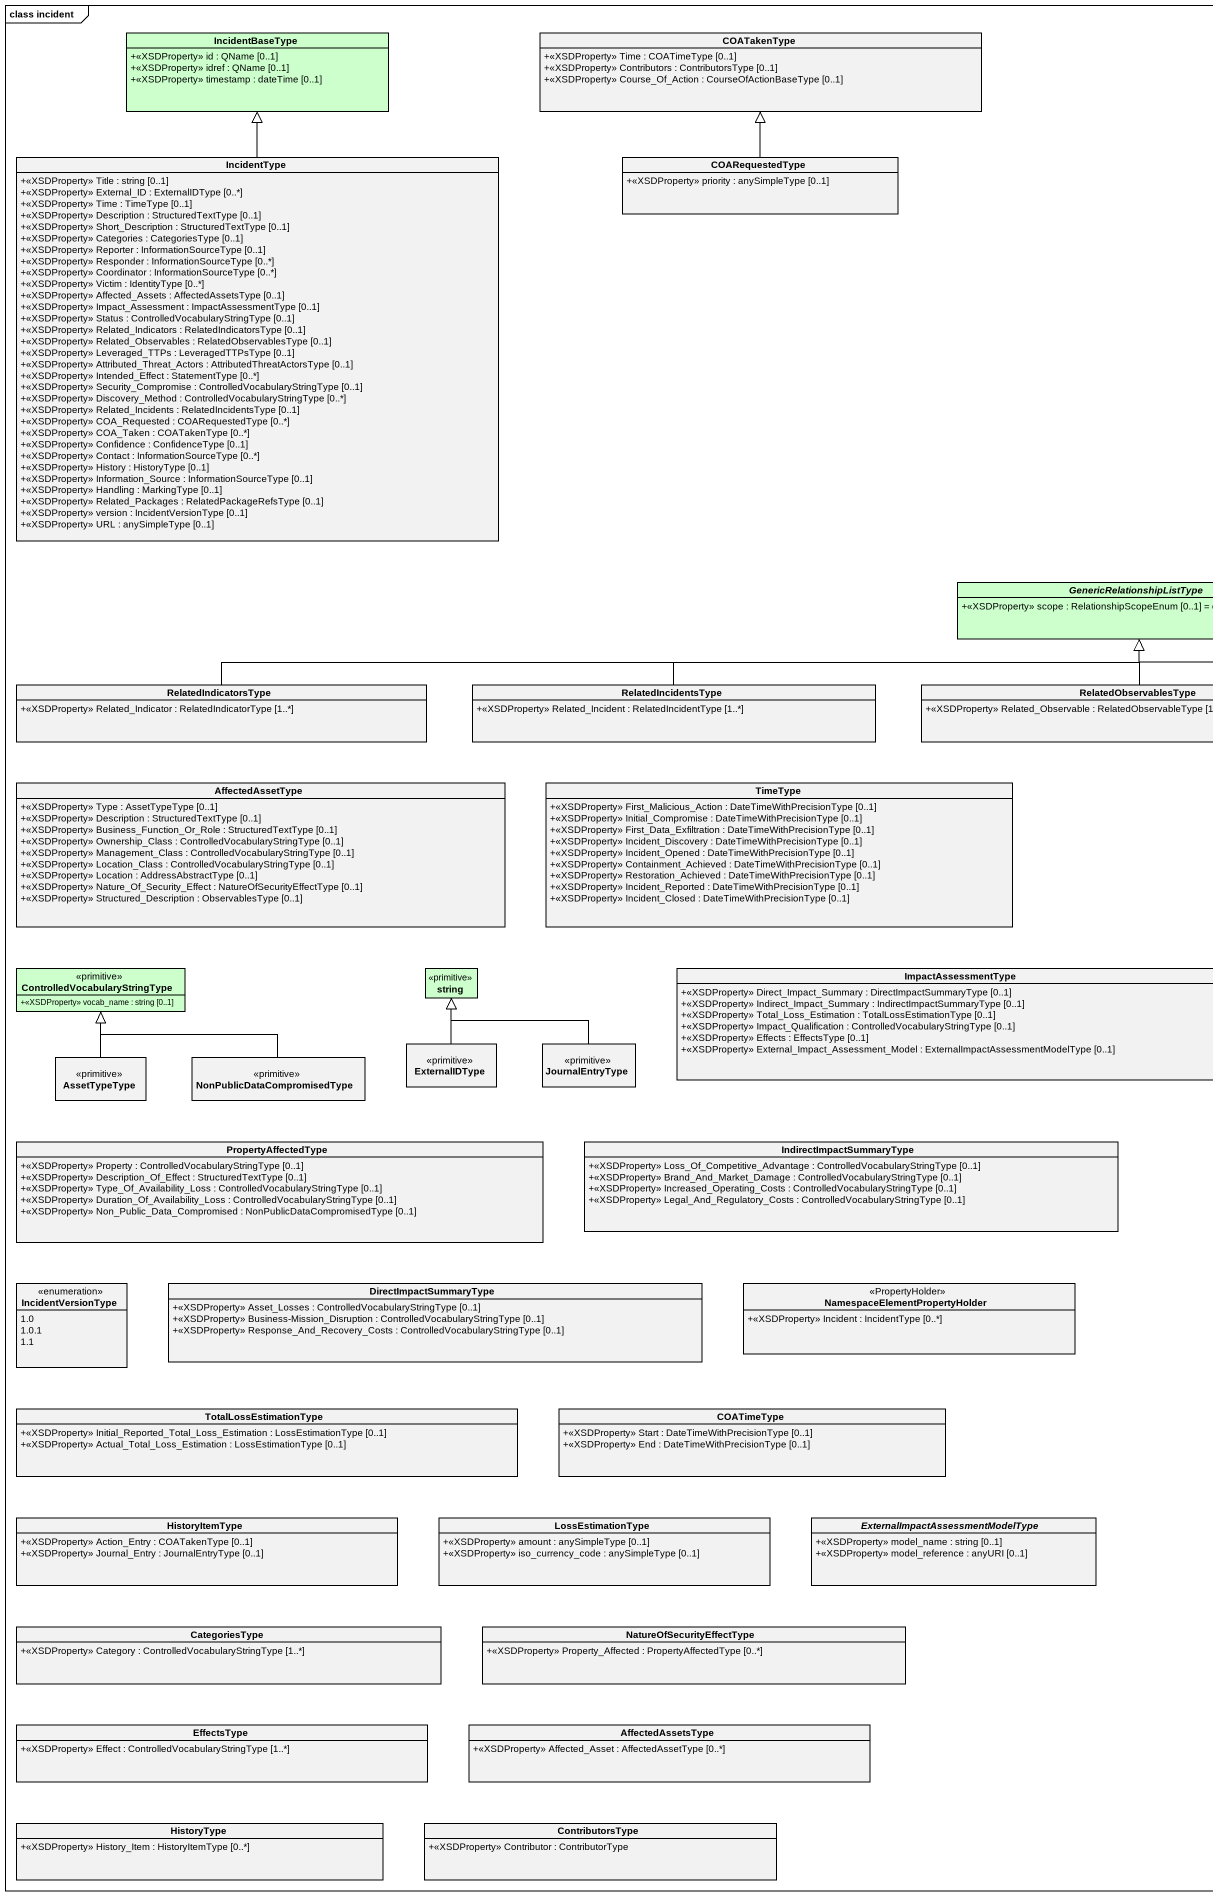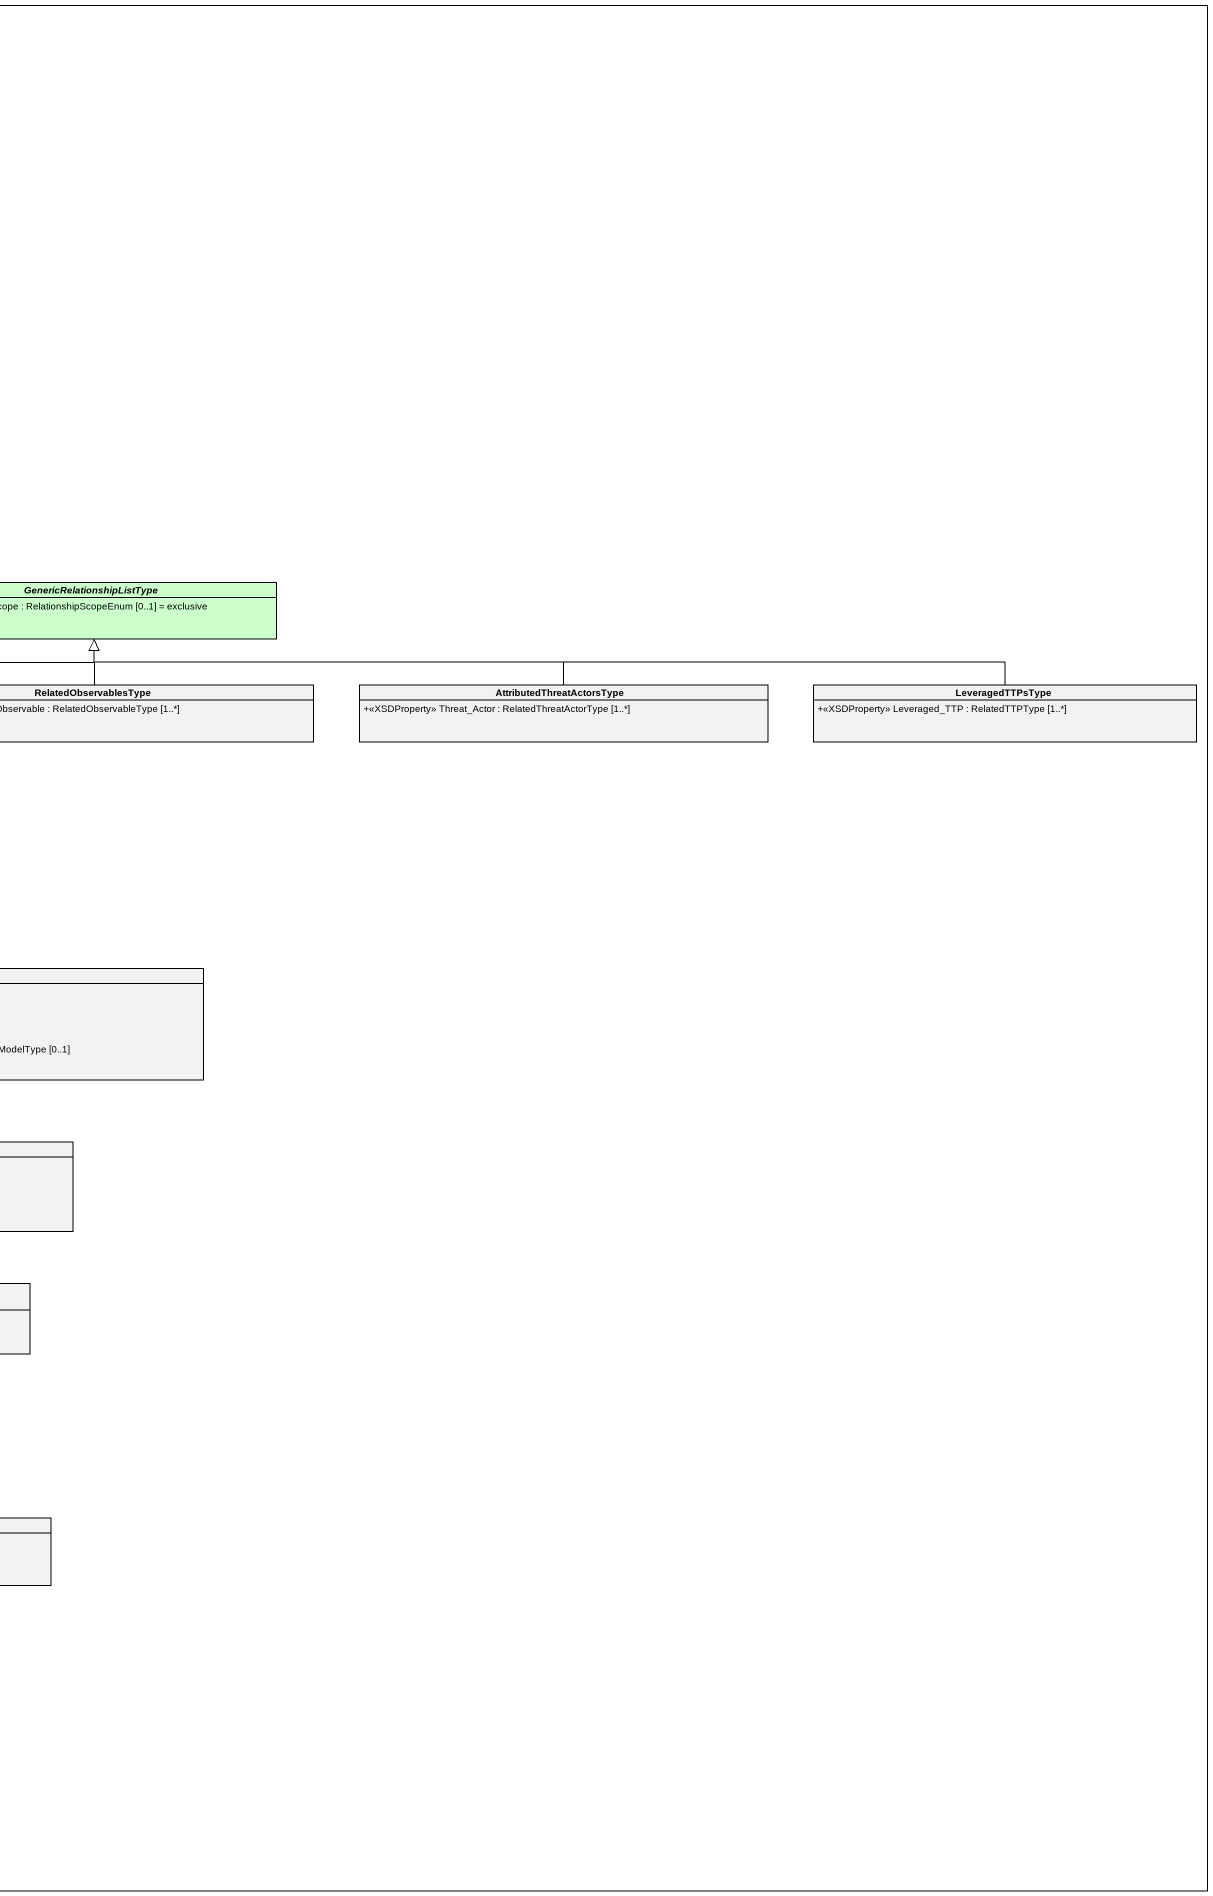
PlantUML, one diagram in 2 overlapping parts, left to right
@startuml
mainframe class incident
hide circle
hide empty members
skinparam classAttributeIconSize 0
class IncidentBaseType #CCFFCC {
  +<<XSDProperty>> id : QName [0..1]
  +<<XSDProperty>> idref : QName [0..1]
  +<<XSDProperty>> timestamp : dateTime [0..1]
}
class COATakenType {
  +<<XSDProperty>> Time : COATimeType [0..1]
  +<<XSDProperty>> Contributors : ContributorsType [0..1]
  +<<XSDProperty>> Course_Of_Action : CourseOfActionBaseType [0..1]
}
class IncidentType {
  +<<XSDProperty>> Title : string [0..1]
  +<<XSDProperty>> External_ID : ExternalIDType [0..*]
  +<<XSDProperty>> Time : TimeType [0..1]
  +<<XSDProperty>> Description : StructuredTextType [0..1]
  +<<XSDProperty>> Short_Description : StructuredTextType [0..1]
  +<<XSDProperty>> Categories : CategoriesType [0..1]
  +<<XSDProperty>> Reporter : InformationSourceType [0..1]
  +<<XSDProperty>> Responder : InformationSourceType [0..*]
  +<<XSDProperty>> Coordinator : InformationSourceType [0..*]
  +<<XSDProperty>> Victim : IdentityType [0..*]
  +<<XSDProperty>> Affected_Assets : AffectedAssetsType [0..1]
  +<<XSDProperty>> Impact_Assessment : ImpactAssessmentType [0..1]
  +<<XSDProperty>> Status : ControlledVocabularyStringType [0..1]
  +<<XSDProperty>> Related_Indicators : RelatedIndicatorsType [0..1]
  +<<XSDProperty>> Related_Observables : RelatedObservablesType [0..1]
  +<<XSDProperty>> Leveraged_TTPs : LeveragedTTPsType [0..1]
  +<<XSDProperty>> Attributed_Threat_Actors : AttributedThreatActorsType [0..1]
  +<<XSDProperty>> Intended_Effect : StatementType [0..*]
  +<<XSDProperty>> Security_Compromise : ControlledVocabularyStringType [0..1]
  +<<XSDProperty>> Discovery_Method : ControlledVocabularyStringType [0..*]
  +<<XSDProperty>> Related_Incidents : RelatedIncidentsType [0..1]
  +<<XSDProperty>> COA_Requested : COARequestedType [0..*]
  +<<XSDProperty>> COA_Taken : COATakenType [0..*]
  +<<XSDProperty>> Confidence : ConfidenceType [0..1]
  +<<XSDProperty>> Contact : InformationSourceType [0..*]
  +<<XSDProperty>> History : HistoryType [0..1]
  +<<XSDProperty>> Information_Source : InformationSourceType [0..1]
  +<<XSDProperty>> Handling : MarkingType [0..1]
  +<<XSDProperty>> Related_Packages : RelatedPackageRefsType [0..1]
  +<<XSDProperty>> version : IncidentVersionType [0..1]
  +<<XSDProperty>> URL : anySimpleType [0..1]
}
class COARequestedType {
  +<<XSDProperty>> priority : anySimpleType [0..1]
}
abstract class GenericRelationshipListType #CCFFCC {
  +<<XSDProperty>> scope : RelationshipScopeEnum [0..1] = exclusive
}
class RelatedIndicatorsType {
  +<<XSDProperty>> Related_Indicator : RelatedIndicatorType [1..*]
}
class RelatedIncidentsType {
  +<<XSDProperty>> Related_Incident : RelatedIncidentType [1..*]
}
class RelatedObservablesType {
  +<<XSDProperty>> Related_Observable : RelatedObservableType [1..*]
}
class AttributedThreatActorsType {
  +<<XSDProperty>> Threat_Actor : RelatedThreatActorType [1..*]
}
class LeveragedTTPsType {
  +<<XSDProperty>> Leveraged_TTP : RelatedTTPType [1..*]
}
class AffectedAssetType {
  +<<XSDProperty>> Type : AssetTypeType [0..1]
  +<<XSDProperty>> Description : StructuredTextType [0..1]
  +<<XSDProperty>> Business_Function_Or_Role : StructuredTextType [0..1]
  +<<XSDProperty>> Ownership_Class : ControlledVocabularyStringType [0..1]
  +<<XSDProperty>> Management_Class : ControlledVocabularyStringType [0..1]
  +<<XSDProperty>> Location_Class : ControlledVocabularyStringType [0..1]
  +<<XSDProperty>> Location : AddressAbstractType [0..1]
  +<<XSDProperty>> Nature_Of_Security_Effect : NatureOfSecurityEffectType [0..1]
  +<<XSDProperty>> Structured_Description : ObservablesType [0..1]
}
class TimeType {
  +<<XSDProperty>> First_Malicious_Action : DateTimeWithPrecisionType [0..1]
  +<<XSDProperty>> Initial_Compromise : DateTimeWithPrecisionType [0..1]
  +<<XSDProperty>> First_Data_Exfiltration : DateTimeWithPrecisionType [0..1]
  +<<XSDProperty>> Incident_Discovery : DateTimeWithPrecisionType [0..1]
  +<<XSDProperty>> Incident_Opened : DateTimeWithPrecisionType [0..1]
  +<<XSDProperty>> Containment_Achieved : DateTimeWithPrecisionType [0..1]
  +<<XSDProperty>> Restoration_Achieved : DateTimeWithPrecisionType [0..1]
  +<<XSDProperty>> Incident_Reported : DateTimeWithPrecisionType [0..1]
  +<<XSDProperty>> Incident_Closed : DateTimeWithPrecisionType [0..1]
}
class "ControlledVocabularyStringType" as ControlledVocabularyStringTy <<primitive>> #CCFFCC {
  +<<XSDProperty>> vocab_name : string [0..1]
}
class string <<primitive>> #CCFFCC
class ImpactAssessmentType {
  +<<XSDProperty>> Direct_Impact_Summary : DirectImpactSummaryType [0..1]
  +<<XSDProperty>> Indirect_Impact_Summary : IndirectImpactSummaryType [0..1]
  +<<XSDProperty>> Total_Loss_Estimation : TotalLossEstimationType [0..1]
  +<<XSDProperty>> Impact_Qualification : ControlledVocabularyStringType [0..1]
  +<<XSDProperty>> Effects : EffectsType [0..1]
  +<<XSDProperty>> External_Impact_Assessment_Model : ExternalImpactAssessmentModelType [0..1]
}
class AssetTypeType <<primitive>>
class NonPublicDataCompromisedType <<primitive>>
class ExternalIDType <<primitive>>
class JournalEntryType <<primitive>>
class PropertyAffectedType {
  +<<XSDProperty>> Property : ControlledVocabularyStringType [0..1]
  +<<XSDProperty>> Description_Of_Effect : StructuredTextType [0..1]
  +<<XSDProperty>> Type_Of_Availability_Loss : ControlledVocabularyStringType [0..1]
  +<<XSDProperty>> Duration_Of_Availability_Loss : ControlledVocabularyStringType [0..1]
  +<<XSDProperty>> Non_Public_Data_Compromised : NonPublicDataCompromisedType [0..1]
}
class IndirectImpactSummaryType {
  +<<XSDProperty>> Loss_Of_Competitive_Advantage : ControlledVocabularyStringType [0..1]
  +<<XSDProperty>> Brand_And_Market_Damage : ControlledVocabularyStringType [0..1]
  +<<XSDProperty>> Increased_Operating_Costs : ControlledVocabularyStringType [0..1]
  +<<XSDProperty>> Legal_And_Regulatory_Costs : ControlledVocabularyStringType [0..1]
}
enum IncidentVersionType {
  1.0
  1.0.1
  1.1
}
class DirectImpactSummaryType {
  +<<XSDProperty>> Asset_Losses : ControlledVocabularyStringType [0..1]
  +<<XSDProperty>> Business-Mission_Disruption : ControlledVocabularyStringType [0..1]
  +<<XSDProperty>> Response_And_Recovery_Costs : ControlledVocabularyStringType [0..1]
}
class "NamespaceElementPropertyHolder" as NamespaceElementPropertyHold <<PropertyHolder>> {
  +<<XSDProperty>> Incident : IncidentType [0..*]
}
class TotalLossEstimationType {
  +<<XSDProperty>> Initial_Reported_Total_Loss_Estimation : LossEstimationType [0..1]
  +<<XSDProperty>> Actual_Total_Loss_Estimation : LossEstimationType [0..1]
}
class COATimeType {
  +<<XSDProperty>> Start : DateTimeWithPrecisionType [0..1]
  +<<XSDProperty>> End : DateTimeWithPrecisionType [0..1]
}
class HistoryItemType {
  +<<XSDProperty>> Action_Entry : COATakenType [0..1]
  +<<XSDProperty>> Journal_Entry : JournalEntryType [0..1]
}
class LossEstimationType {
  +<<XSDProperty>> amount : anySimpleType [0..1]
  +<<XSDProperty>> iso_currency_code : anySimpleType [0..1]
}
abstract class "ExternalImpactAssessmentModelType" as ExternalImpactAssessmentMode {
  +<<XSDProperty>> model_name : string [0..1]
  +<<XSDProperty>> model_reference : anyURI [0..1]
}
class CategoriesType {
  +<<XSDProperty>> Category : ControlledVocabularyStringType [1..*]
}
class NatureOfSecurityEffectType {
  +<<XSDProperty>> Property_Affected : PropertyAffectedType [0..*]
}
class EffectsType {
  +<<XSDProperty>> Effect : ControlledVocabularyStringType [1..*]
}
class AffectedAssetsType {
  +<<XSDProperty>> Affected_Asset : AffectedAssetType [0..*]
}
class HistoryType {
  +<<XSDProperty>> History_Item : HistoryItemType [0..*]
}
class ContributorsType {
  +<<XSDProperty>> Contributor : ContributorType
}
IncidentType -up-|> IncidentBaseType
COARequestedType -up-|> COATakenType
RelatedIndicatorsType -right-|> GenericRelationshipListType
RelatedIncidentsType -right-|> GenericRelationshipListType
RelatedObservablesType -up-|> GenericRelationshipListType
AttributedThreatActorsType -left-|> GenericRelationshipListType
LeveragedTTPsType -left-|> GenericRelationshipListType
AssetTypeType -up-|> ControlledVocabularyStringTy
NonPublicDataCompromisedType -left-|> ControlledVocabularyStringTy
ExternalIDType -up-|> string
JournalEntryType -left-|> string
@enduml
